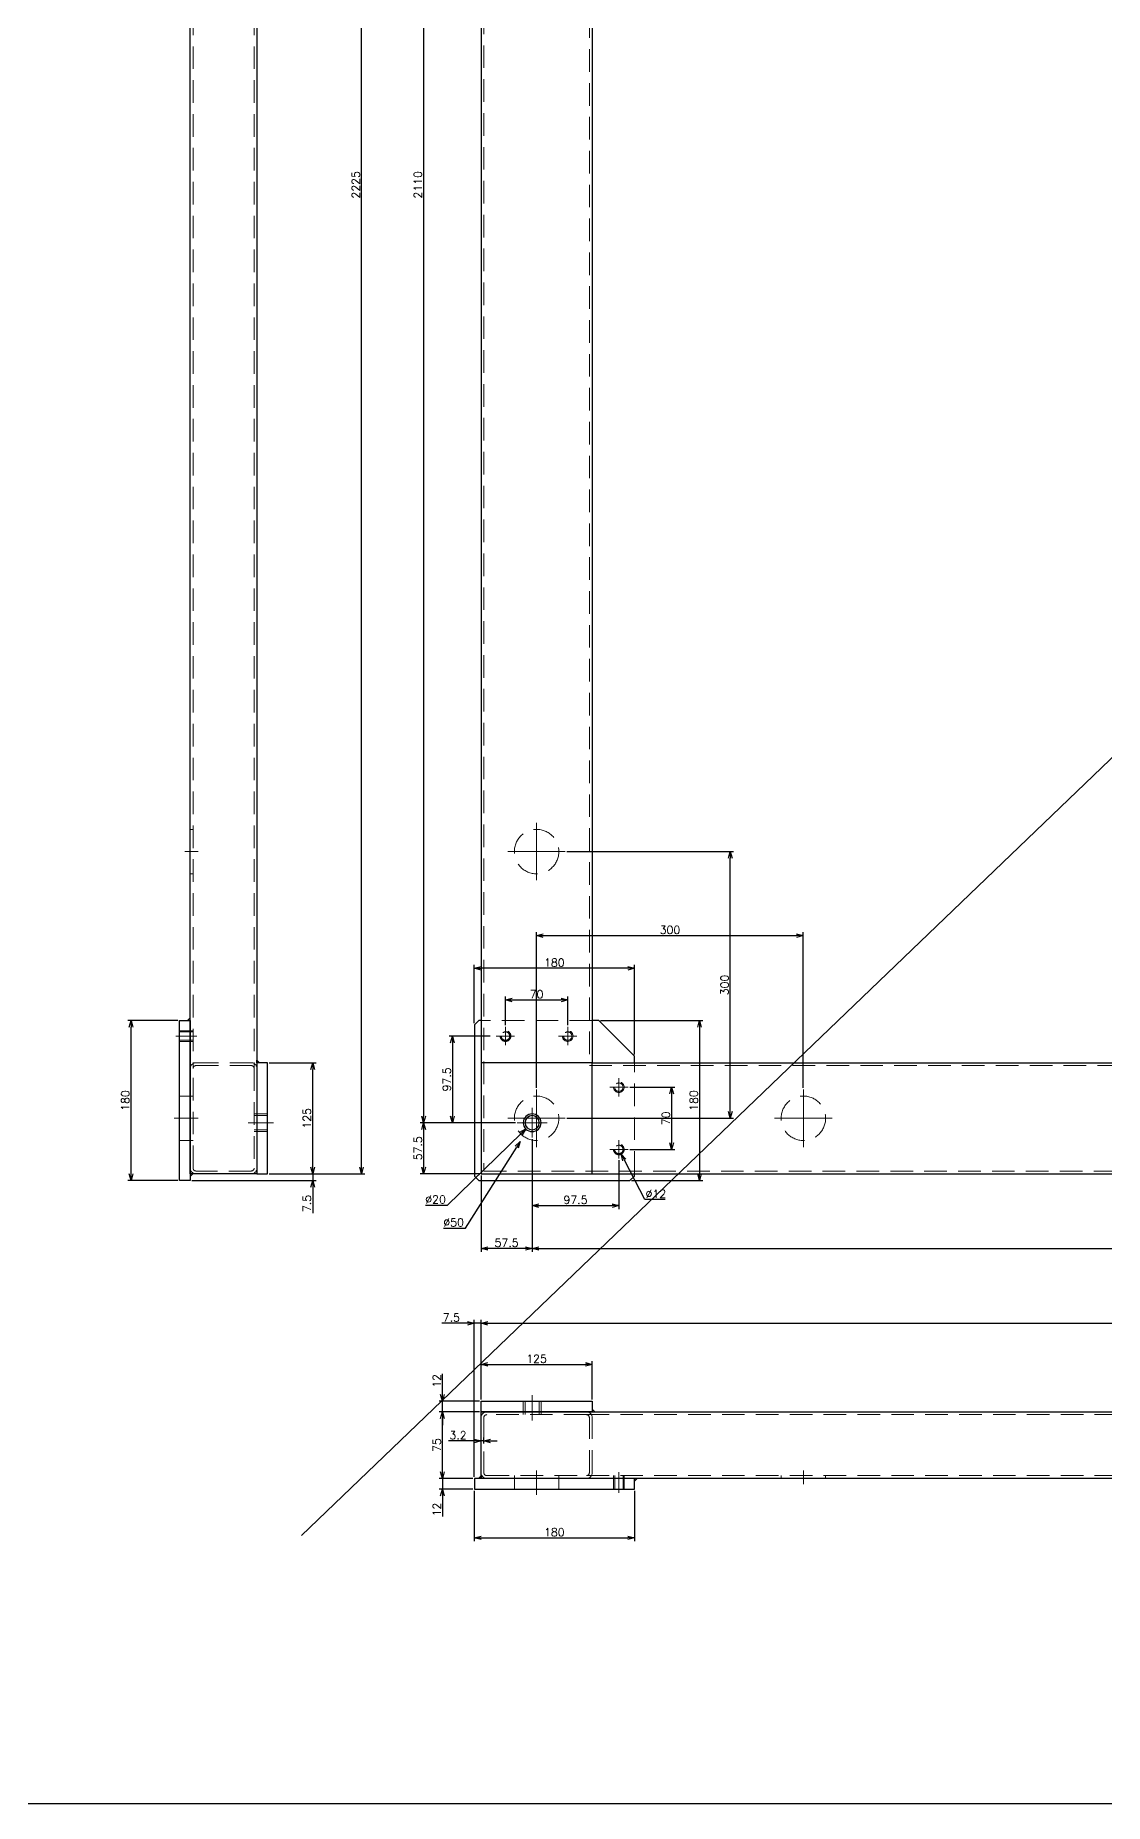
# Model space of a CAD drawing. Header units: millimetres. Extents: x -8731 to 85711, y -14522 to 31379.
# Drawn here: x 54543 to 55746, y -4374 to -2385 of the extents above; entities that cross this region are included whole.
import ezdxf

# ---------------------------------------------------------------- set-up
doc = ezdxf.new("R2010")
doc.units = ezdxf.units.MM
doc.header["$LTSCALE"] = 4
doc.header["$PDMODE"] = 99
doc.header["$PDSIZE"] = 1
doc.linetypes.add('CENTER2', pattern=[28.575, 19.05, -3.175, 3.175, -3.175])
doc.linetypes.add('HIDDEN', pattern=[9.525, 6.35, -3.175])
for name, color, linetype, lineweight in [('04_HIDDEN', 2, 'HIDDEN', 13), ('05_CENTER', 4, 'CENTER2', 13), ('08_DIM', 3, 'Continuous', 13)]:
    doc.layers.add(name, color=color, linetype=linetype, lineweight=lineweight)
doc.styles.add('KSS_TXT', font='txt.shx', dxfattribs={"bigfont": 'extfont2.shx'})
doc.dimstyles.new('KSS_DIM', dxfattribs={"dimscale": 3, "dimtxt": 3, "dimasz": 2.5, "dimexe": 1.25, "dimexo": 0.625, "dimtad": 1, "dimdsep": 46, "dimtxsty": 'KSS_TXT', "dimblk": 'OPEN30', "dimcen": 0, "dimazin": 2, "dimtfac": 0.75, "dimtmove": 0, "dimatfit": 3, "dimldrblk": 'OPEN30', "dimfxl": 1, "dimtolj": 1, "dimarcsym": 0})
doc.dimstyles.new('KSS_DIM$3', dxfattribs={"dimscale": 3, "dimtxt": 3, "dimasz": 2.5, "dimexe": 1.25, "dimexo": 0.625, "dimtad": 1, "dimtih": 1, "dimtoh": 1, "dimdsep": 46, "dimtxsty": 'KSS_TXT', "dimblk": 'OPEN30', "dimcen": 0, "dimazin": 2, "dimtfac": 0.75, "dimtofl": 0, "dimtmove": 0, "dimatfit": 3, "dimldrblk": 'OPEN30', "dimfxl": 1, "dimtolj": 1, "dimarcsym": 0})

# ---------------------------------------------------------------- blocks, each defined once
blk = doc.blocks.new('_Open30')
at = {"color": 0, "linetype": 'ByBlock', "lineweight": -2}
for p, q in [((-1, 0.27), (0, 0)), ((0, 0), (-1, -0.27)), ((0, 0), (-1, 0))]:
    blk.add_line(p, q, dxfattribs=at)
blk = doc.blocks.new('*D1121')
at = {"layer": '08_DIM', "color": 0, "lineweight": -2, "transparency": 16777216}
for p, q in [((55026.9, -3726.2), (55084.5, -3635.1)), ((55002.1, -3726.2), (55026.9, -3726.2))]:
    blk.add_line(p, q, dxfattribs=at)
at = {"layer": 'Defpoints', "color": 0, "transparency": 16777216}
for p in [(55115.2, -3586.5), (55088.5, -3628.8)]:
    blk.add_point(p, dxfattribs=at)
at = {"layer": '08_DIM', "color": 0, "lineweight": -2, "transparency": 16777216, "xscale": 7.5, "yscale": 7.5, "zscale": 7.5, "rotation": 57.69075004060853}
blk.add_blockref('_Open30', (55088.5, -3628.8), dxfattribs=at)
at = {"layer": '08_DIM', "color": 0, "transparency": 16777216, "insert": (55013.5, -3719.8), "char_height": 9, "attachment_point": 5, "style": 'KSS_TXT'}
blk.add_mtext('\\A1;%%C50', dxfattribs=at)
blk = doc.blocks.new('*D1122')
at = {"layer": '08_DIM', "color": 0, "lineweight": -2, "transparency": 16777216}
for p, q in [((55006.5, -3700.4), (55089.3, -3619.9)), ((54981.8, -3700.4), (55006.5, -3700.4))]:
    blk.add_line(p, q, dxfattribs=at)
at = {"layer": 'Defpoints', "color": 0, "transparency": 16777216}
for p in [(55094.7, -3614.6), (55109, -3600.7)]:
    blk.add_point(p, dxfattribs=at)
at = {"layer": '08_DIM', "color": 0, "lineweight": -2, "transparency": 16777216, "xscale": 7.5, "yscale": 7.5, "zscale": 7.5, "rotation": 44.19549860441428}
blk.add_blockref('_Open30', (55094.7, -3614.6), dxfattribs=at)
at = {"layer": '08_DIM', "color": 0, "transparency": 16777216, "insert": (54993.2, -3694), "char_height": 9, "attachment_point": 5, "style": 'KSS_TXT'}
blk.add_mtext('\\A1;%%C20', dxfattribs=at)
blk = doc.blocks.new('*D1124')
at = {"layer": '08_DIM', "color": 0, "lineweight": -2, "transparency": 16777216}
for p, q in [((55083.2, -3607.7), (54976, -3607.7)), ((54979.7, -3615.2), (54979.7, -3657.7)), ((55042.5, -3665.2), (54976, -3665.2))]:
    blk.add_line(p, q, dxfattribs=at)
at = {"layer": 'Defpoints', "color": 0, "transparency": 16777216}
for p in [(55085.1, -3607.7), (54979.7, -3665.2), (55044.3, -3665.2)]:
    blk.add_point(p, dxfattribs=at)
at = {"layer": '08_DIM', "color": 0, "lineweight": -2, "transparency": 16777216, "xscale": 7.5, "yscale": 7.5, "zscale": 7.5}
for p, rotation in [((54979.7, -3607.7), 90), ((54979.7, -3665.2), 270)]:
    blk.add_blockref('_Open30', p, dxfattribs=dict(at, rotation=rotation))
at = {"layer": '08_DIM', "color": 0, "transparency": 16777216, "insert": (54973.3, -3636.4), "char_height": 9, "attachment_point": 5, "rotation": 90, "style": 'KSS_TXT'}
blk.add_mtext('\\A1;57.5', dxfattribs=at)
blk = doc.blocks.new('*D1125')
at = {"layer": '08_DIM', "color": 0, "lineweight": -2, "transparency": 16777216}
for p, q in [((55101.8, -3626.3), (55101.8, -3752.9)), ((55044.3, -3667), (55044.3, -3752.9)), ((55094.3, -3749.1), (55051.8, -3749.1))]:
    blk.add_line(p, q, dxfattribs=at)
at = {"layer": 'Defpoints', "color": 0, "transparency": 16777216}
for p in [(55101.8, -3624.4), (55044.3, -3665.2), (55044.3, -3749.1)]:
    blk.add_point(p, dxfattribs=at)
at = {"layer": '08_DIM', "color": 0, "lineweight": -2, "transparency": 16777216, "xscale": 7.5, "yscale": 7.5, "zscale": 7.5, "rotation": 180}
blk.add_blockref('_Open30', (55044.3, -3749.1), dxfattribs=at)
at = {"layer": '08_DIM', "color": 0, "lineweight": -2, "transparency": 16777216, "xscale": 7.5, "yscale": 7.5, "zscale": 7.5}
blk.add_blockref('_Open30', (55101.8, -3749.1), dxfattribs=at)
at = {"layer": '08_DIM', "color": 0, "transparency": 16777216, "insert": (55073.1, -3742.7), "char_height": 9, "attachment_point": 5, "style": 'KSS_TXT'}
blk.add_mtext('\\A1;57.5', dxfattribs=at)
blk = doc.blocks.new('*D1126')
at = {"layer": '08_DIM', "color": 0, "lineweight": -2, "transparency": 16777216}
for p, q in [((55228.6, -3694.1), (55205.5, -3649.7)), ((55251.4, -3694.1), (55228.6, -3694.1))]:
    blk.add_line(p, q, dxfattribs=at)
at = {"layer": 'Defpoints', "color": 0, "transparency": 16777216}
for p in [(55196.6, -3632.3), (55202.1, -3643)]:
    blk.add_point(p, dxfattribs=at)
at = {"layer": '08_DIM', "color": 0, "lineweight": -2, "transparency": 16777216, "xscale": 7.5, "yscale": 7.5, "zscale": 7.5, "rotation": 117.3715207279723}
blk.add_blockref('_Open30', (55202.1, -3643), dxfattribs=at)
at = {"layer": '08_DIM', "color": 0, "transparency": 16777216, "insert": (55240.9, -3687.7), "char_height": 9, "attachment_point": 5, "style": 'KSS_TXT'}
blk.add_mtext('\\A1;%%C12', dxfattribs=at)
blk = doc.blocks.new('*D1144')
at = {"layer": '08_DIM', "color": 0, "lineweight": -2, "transparency": 16777216}
for p, q in [((55211.5, -3567.7), (55262.3, -3567.7)), ((55258.6, -3575.2), (55258.6, -3630.2)), ((55211.5, -3637.7), (55262.3, -3637.7))]:
    blk.add_line(p, q, dxfattribs=at)
at = {"layer": 'Defpoints', "color": 0, "transparency": 16777216}
for p in [(55209.7, -3567.7), (55209.7, -3637.7), (55258.6, -3637.7)]:
    blk.add_point(p, dxfattribs=at)
at = {"layer": '08_DIM', "color": 0, "lineweight": -2, "transparency": 16777216, "xscale": 7.5, "yscale": 7.5, "zscale": 7.5}
for p, rotation in [((55258.6, -3567.7), 90), ((55258.6, -3637.7), 270)]:
    blk.add_blockref('_Open30', p, dxfattribs=dict(at, rotation=rotation))
at = {"layer": '08_DIM', "color": 0, "transparency": 16777216, "insert": (55252.2, -3602.7), "char_height": 9, "attachment_point": 5, "rotation": 90, "style": 'KSS_TXT'}
blk.add_mtext('\\A1;70', dxfattribs=at)
blk = doc.blocks.new('*D1145')
at = {"layer": '08_DIM', "color": 0, "lineweight": -2, "transparency": 16777216}
for p, q in [((55036.8, -3495.8), (55036.8, -3430.2)), ((55209.3, -3433.9), (55044.3, -3433.9)), ((55216.8, -3530.8), (55216.8, -3430.2))]:
    blk.add_line(p, q, dxfattribs=at)
at = {"layer": 'Defpoints', "color": 0, "transparency": 16777216}
for p in [(55036.8, -3433.9), (55036.8, -3497.7), (55216.8, -3532.7)]:
    blk.add_point(p, dxfattribs=at)
at = {"layer": '08_DIM', "color": 0, "lineweight": -2, "transparency": 16777216, "xscale": 7.5, "yscale": 7.5, "zscale": 7.5, "rotation": 180}
blk.add_blockref('_Open30', (55036.8, -3433.9), dxfattribs=at)
at = {"layer": '08_DIM', "color": 0, "lineweight": -2, "transparency": 16777216, "xscale": 7.5, "yscale": 7.5, "zscale": 7.5}
blk.add_blockref('_Open30', (55216.8, -3433.9), dxfattribs=at)
at = {"layer": '08_DIM', "color": 0, "transparency": 16777216, "insert": (55126.8, -3427.6), "char_height": 9, "attachment_point": 5, "style": 'KSS_TXT'}
blk.add_mtext('\\A1;180', dxfattribs=at)
blk = doc.blocks.new('*D1146')
at = {"layer": '08_DIM', "color": 0, "lineweight": -2, "transparency": 16777216}
for p, q in [((55178.7, -3492.7), (55293.7, -3492.7)), ((55290, -3500.2), (55290, -3665.2)), ((55213.7, -3672.7), (55293.7, -3672.7))]:
    blk.add_line(p, q, dxfattribs=at)
at = {"layer": 'Defpoints', "color": 0, "transparency": 16777216}
for p in [(55176.8, -3492.7), (55211.8, -3672.7), (55290, -3672.7)]:
    blk.add_point(p, dxfattribs=at)
at = {"layer": '08_DIM', "color": 0, "lineweight": -2, "transparency": 16777216, "xscale": 7.5, "yscale": 7.5, "zscale": 7.5}
for p, rotation in [((55290, -3492.7), 90), ((55290, -3672.7), 270)]:
    blk.add_blockref('_Open30', p, dxfattribs=dict(at, rotation=rotation))
at = {"layer": '08_DIM', "color": 0, "transparency": 16777216, "insert": (55283.6, -3582.7), "char_height": 9, "attachment_point": 5, "rotation": 90, "style": 'KSS_TXT'}
blk.add_mtext('\\A1;180', dxfattribs=at)
blk = doc.blocks.new('*D1147')
at = {"layer": '08_DIM', "color": 0, "lineweight": -2, "transparency": 16777216}
for p, q in [((55101.8, -3626.3), (55101.8, -3752.9)), ((57711.8, -3626.3), (57711.8, -3752.9)), ((55109.3, -3749.1), (57704.3, -3749.1))]:
    blk.add_line(p, q, dxfattribs=at)
at = {"layer": 'Defpoints', "color": 0, "transparency": 16777216}
for p in [(55101.8, -3624.4), (57711.8, -3624.4), (57711.8, -3749.1)]:
    blk.add_point(p, dxfattribs=at)
at = {"layer": '08_DIM', "color": 0, "lineweight": -2, "transparency": 16777216, "xscale": 7.5, "yscale": 7.5, "zscale": 7.5, "rotation": 180}
blk.add_blockref('_Open30', (55101.8, -3749.1), dxfattribs=at)
at = {"layer": '08_DIM', "color": 0, "lineweight": -2, "transparency": 16777216, "xscale": 7.5, "yscale": 7.5, "zscale": 7.5}
blk.add_blockref('_Open30', (57711.8, -3749.1), dxfattribs=at)
at = {"layer": '08_DIM', "color": 0, "transparency": 16777216, "insert": (56406.8, -3742.8), "char_height": 9, "attachment_point": 5, "style": 'KSS_TXT'}
blk.add_mtext('\\A1;2610', dxfattribs=at)
blk = doc.blocks.new('*D1148')
at = {"layer": '08_DIM', "color": 0, "lineweight": -2, "transparency": 16777216}
for p, q in [((55101.8, -3626.3), (55101.8, -3704.7)), ((55199.3, -3649.9), (55199.3, -3704.7)), ((55109.3, -3700.9), (55191.8, -3700.9))]:
    blk.add_line(p, q, dxfattribs=at)
at = {"layer": 'Defpoints', "color": 0, "transparency": 16777216}
for p in [(55101.8, -3624.4), (55199.3, -3648), (55199.3, -3700.9)]:
    blk.add_point(p, dxfattribs=at)
at = {"layer": '08_DIM', "color": 0, "lineweight": -2, "transparency": 16777216, "xscale": 7.5, "yscale": 7.5, "zscale": 7.5, "rotation": 180}
blk.add_blockref('_Open30', (55101.8, -3700.9), dxfattribs=at)
at = {"layer": '08_DIM', "color": 0, "lineweight": -2, "transparency": 16777216, "xscale": 7.5, "yscale": 7.5, "zscale": 7.5}
blk.add_blockref('_Open30', (55199.3, -3700.9), dxfattribs=at)
at = {"layer": '08_DIM', "color": 0, "transparency": 16777216, "insert": (55150.6, -3694.5), "char_height": 9, "attachment_point": 5, "style": 'KSS_TXT'}
blk.add_mtext('\\A1;97.5', dxfattribs=at)
blk = doc.blocks.new('*D1149')
at = {"layer": '08_DIM', "color": 0, "lineweight": -2, "transparency": 16777216}
for p, q in [((55071.8, -3498), (55071.8, -3465.8)), ((55079.3, -3469.5), (55134.3, -3469.5)), ((55141.8, -3498), (55141.8, -3465.8))]:
    blk.add_line(p, q, dxfattribs=at)
at = {"layer": 'Defpoints', "color": 0, "transparency": 16777216}
for p in [(55141.8, -3469.5), (55071.8, -3499.8), (55141.8, -3499.8)]:
    blk.add_point(p, dxfattribs=at)
at = {"layer": '08_DIM', "color": 0, "lineweight": -2, "transparency": 16777216, "xscale": 7.5, "yscale": 7.5, "zscale": 7.5, "rotation": 180}
blk.add_blockref('_Open30', (55071.8, -3469.5), dxfattribs=at)
at = {"layer": '08_DIM', "color": 0, "lineweight": -2, "transparency": 16777216, "xscale": 7.5, "yscale": 7.5, "zscale": 7.5}
blk.add_blockref('_Open30', (55141.8, -3469.5), dxfattribs=at)
at = {"layer": '08_DIM', "color": 0, "transparency": 16777216, "insert": (55106.8, -3463.2), "char_height": 9, "attachment_point": 5, "style": 'KSS_TXT'}
blk.add_mtext('\\A1;70', dxfattribs=at)
blk = doc.blocks.new('*D1150')
at = {"layer": '08_DIM', "color": 0, "lineweight": -2, "transparency": 16777216}
for p, q in [((55054.6, -3510.2), (55008.4, -3510.2)), ((55012.2, -3517.7), (55012.2, -3600.2)), ((55083.2, -3607.7), (55008.4, -3607.7))]:
    blk.add_line(p, q, dxfattribs=at)
at = {"layer": 'Defpoints', "color": 0, "transparency": 16777216}
for p in [(55056.5, -3510.2), (55012.2, -3607.7), (55085.1, -3607.7)]:
    blk.add_point(p, dxfattribs=at)
at = {"layer": '08_DIM', "color": 0, "lineweight": -2, "transparency": 16777216, "xscale": 7.5, "yscale": 7.5, "zscale": 7.5}
for p, rotation in [((55012.2, -3510.2), 90), ((55012.2, -3607.7), 270)]:
    blk.add_blockref('_Open30', p, dxfattribs=dict(at, rotation=rotation))
at = {"layer": '08_DIM', "color": 0, "transparency": 16777216, "insert": (55005.8, -3558.9), "char_height": 9, "attachment_point": 5, "rotation": 90, "style": 'KSS_TXT'}
blk.add_mtext('\\A1;97.5', dxfattribs=at)
blk = doc.blocks.new('*D1151')
at = {"layer": '08_DIM', "color": 0, "lineweight": -2, "transparency": 16777216}
for p, q in [((55083.2, -1497.7), (54976, -1497.7)), ((54979.7, -1505.2), (54979.7, -3600.2)), ((55083.2, -3607.7), (54976, -3607.7))]:
    blk.add_line(p, q, dxfattribs=at)
at = {"layer": 'Defpoints', "color": 0, "transparency": 16777216}
for p in [(55085.1, -1497.7), (54979.7, -3607.7), (55085.1, -3607.7)]:
    blk.add_point(p, dxfattribs=at)
at = {"layer": '08_DIM', "color": 0, "lineweight": -2, "transparency": 16777216, "xscale": 7.5, "yscale": 7.5, "zscale": 7.5}
for p, rotation in [((54979.7, -1497.7), 90), ((54979.7, -3607.7), 270)]:
    blk.add_blockref('_Open30', p, dxfattribs=dict(at, rotation=rotation))
at = {"layer": '08_DIM', "color": 0, "transparency": 16777216, "insert": (54973.3, -2552.7), "char_height": 9, "attachment_point": 5, "rotation": 90, "style": 'KSS_TXT'}
blk.add_mtext('\\A1;2110', dxfattribs=at)
blk = doc.blocks.new('M12Tz_1_1_1')
at = {"color": 0}
for radius in [6, 4.75]:
    blk.add_circle((0, 0), radius, dxfattribs=at)
at = {"layer": '05_CENTER'}
for p, q in [((10.3, 0), (-10.3, 0)), ((0, -10.3), (0, 10.3))]:
    blk.add_line(p, q, dxfattribs=at)
blk = doc.blocks.new('M20Tz_1_1_1')
at = {"color": 0}
for radius in [10, 8]:
    blk.add_circle((0, 0), radius, dxfattribs=at)
at = {"layer": '05_CENTER'}
for p, q in [((16.7, 0), (-16.7, 0)), ((0, -16.7), (0, 16.7))]:
    blk.add_line(p, q, dxfattribs=at)
blk = doc.blocks.new('A$C5A047AA4_1')
at = {"color": 0}
for p, q in [((-60, 115), (-65, 110)), ((-65, 110), (-65, -60)), ((-57.5, 115), (-60, 115)), ((75, 115), (67.5, 115)), ((115, 75), (75, 115)), ((115, 67.5), (115, 75)), ((115, -60), (115, -57.5)), ((-65, -60), (-60, -65)), ((-60, -65), (110, -65)), ((110, -65), (115, -60))]:
    blk.add_line(p, q, dxfattribs=at)
for points in [[(-57.5, -57.5), (2667.5, -57.5), (2667.5, 2167.5), (-57.5, 2167.5)], [(-57.5, -57.5), (67.5, -57.5), (67.5, 67.5), (-57.5, 67.5)]]:
    blk.add_lwpolyline(points, close=True, dxfattribs=at)
blk.add_lwpolyline([(808.2, 2042.5), (67.5, 2042.5), (67.5, 67.5), (808.2, 67.5)], dxfattribs=at)
at = {"layer": '04_HIDDEN'}
for p, q in [((67.5, 115), (-57.5, 115)), ((115, -57.5), (115, 67.5))]:
    blk.add_line(p, q, dxfattribs=at)
blk.add_lwpolyline([(-54.3, -54.3), (2664.3, -54.3), (2664.3, 2164.3), (-54.3, 2164.3)], close=True, dxfattribs=at)
blk.add_lwpolyline([(805, 2045.7), (64.3, 2045.7), (64.3, 64.3), (805, 64.3)], dxfattribs=at)
for centre in [(5, 305), (5, 5), (305, 5)]:
    blk.add_circle(centre, 25, dxfattribs=at)
at = {"layer": '05_CENTER'}
for p, q in [((5, 337.3), (5, 272.7)), ((37.3, 305), (-27.3, 305)), ((5, -27.3), (5, 37.3)), ((305, 37.3), (305, -27.3)), ((37.3, 5), (-27.3, 5)), ((337.3, 5), (272.7, 5))]:
    blk.add_line(p, q, dxfattribs=at)
at = {"xscale": -1, "rotation": 180}
blk.add_blockref('M20Tz_1_1_1', (0, 0), dxfattribs=at)
at = {"layer": '04_HIDDEN', "xscale": -1, "rotation": 180}
for p in [(-30, 97.5), (40, 97.5), (97.5, 40), (97.5, -30)]:
    blk.add_blockref('M12Tz_1_1_1', p, dxfattribs=at)
blk = doc.blocks.new('*D1155')
at = {"layer": '08_DIM', "color": 0, "lineweight": -2, "transparency": 16777216}
for p, q in [((55036.8, -3965.6), (55007.6, -3965.6)), ((55044.3, -3968.5), (55044.3, -3961.8)), ((55047.5, -3965.6), (55044.3, -3965.6)), ((55047.5, -3968.5), (55047.5, -3961.8)), ((55055, -3965.6), (55062.5, -3965.6))]:
    blk.add_line(p, q, dxfattribs=at)
at = {"layer": 'Defpoints', "color": 0, "transparency": 16777216}
for p in [(55044.3, -3965.6), (55044.3, -3970.3), (55047.5, -3970.3)]:
    blk.add_point(p, dxfattribs=at)
at = {"layer": '08_DIM', "color": 0, "lineweight": -2, "transparency": 16777216, "xscale": 7.5, "yscale": 7.5, "zscale": 7.5}
blk.add_blockref('_Open30', (55044.3, -3965.6), dxfattribs=at)
at = {"layer": '08_DIM', "color": 0, "lineweight": -2, "transparency": 16777216, "xscale": 7.5, "yscale": 7.5, "zscale": 7.5, "rotation": 180}
blk.add_blockref('_Open30', (55047.5, -3965.6), dxfattribs=at)
at = {"layer": '08_DIM', "color": 0, "transparency": 16777216, "insert": (55018.5, -3959.2), "char_height": 9, "attachment_point": 5, "style": 'KSS_TXT'}
blk.add_mtext('\\A1;3.2', dxfattribs=at)
blk = doc.blocks.new('*D1156')
at = {"layer": '08_DIM', "color": 0, "lineweight": -2, "transparency": 16777216}
for p, q in [((54806.2, -1440.2), (54913.7, -1440.2)), ((54909.9, -3657.7), (54909.9, -1447.7)), ((54806.2, -3665.2), (54913.7, -3665.2))]:
    blk.add_line(p, q, dxfattribs=at)
at = {"layer": 'Defpoints', "color": 0, "transparency": 16777216}
for p in [(54804.4, -1440.2), (54909.9, -1440.2), (54804.4, -3665.2)]:
    blk.add_point(p, dxfattribs=at)
at = {"layer": '08_DIM', "color": 0, "lineweight": -2, "transparency": 16777216, "xscale": 7.5, "yscale": 7.5, "zscale": 7.5}
for p, rotation in [((54909.9, -1440.2), 90), ((54909.9, -3665.2), 270)]:
    blk.add_blockref('_Open30', p, dxfattribs=dict(at, rotation=rotation))
at = {"layer": '08_DIM', "color": 0, "transparency": 16777216, "insert": (54903.5, -2552.7), "char_height": 9, "attachment_point": 5, "rotation": 90, "style": 'KSS_TXT'}
blk.add_mtext('\\A1;2225', dxfattribs=at)
blk = doc.blocks.new('*D1157')
at = {"layer": '08_DIM', "color": 0, "lineweight": -2, "transparency": 16777216}
for p, q in [((54703.5, -3492.7), (54647, -3492.7)), ((54650.7, -3665.2), (54650.7, -3500.2)), ((54703.5, -3672.7), (54647, -3672.7))]:
    blk.add_line(p, q, dxfattribs=at)
at = {"layer": 'Defpoints', "color": 0, "transparency": 16777216}
for p in [(54650.7, -3492.7), (54705.4, -3492.7), (54705.4, -3672.7)]:
    blk.add_point(p, dxfattribs=at)
at = {"layer": '08_DIM', "color": 0, "lineweight": -2, "transparency": 16777216, "xscale": 7.5, "yscale": 7.5, "zscale": 7.5}
for p, rotation in [((54650.7, -3492.7), 90), ((54650.7, -3672.7), 270)]:
    blk.add_blockref('_Open30', p, dxfattribs=dict(at, rotation=rotation))
at = {"layer": '08_DIM', "color": 0, "transparency": 16777216, "insert": (54644.3, -3582.7), "char_height": 9, "attachment_point": 5, "rotation": 90, "style": 'KSS_TXT'}
blk.add_mtext('\\A1;180', dxfattribs=at)
blk = doc.blocks.new('*D1158')
at = {"layer": '08_DIM', "color": 0, "lineweight": -2, "transparency": 16777216}
for p, q in [((54855, -3657.7), (54855, -3650.2)), ((54719.2, -3672.7), (54858.8, -3672.7)), ((54806.2, -3665.2), (54858.8, -3665.2)), ((54855, -3665.2), (54855, -3672.7)), ((54855, -3680.2), (54855, -3709.4))]:
    blk.add_line(p, q, dxfattribs=at)
at = {"layer": 'Defpoints', "color": 0, "transparency": 16777216}
for p in [(54717.4, -3672.7), (54804.4, -3665.2), (54855, -3672.7)]:
    blk.add_point(p, dxfattribs=at)
at = {"layer": '08_DIM', "color": 0, "lineweight": -2, "transparency": 16777216, "xscale": 7.5, "yscale": 7.5, "zscale": 7.5}
for p, rotation in [((54855, -3665.2), 270), ((54855, -3672.7), 90)]:
    blk.add_blockref('_Open30', p, dxfattribs=dict(at, rotation=rotation))
at = {"layer": '08_DIM', "color": 0, "transparency": 16777216, "insert": (54848.6, -3698.5), "char_height": 9, "attachment_point": 5, "rotation": 90, "style": 'KSS_TXT'}
blk.add_mtext('\\A1;7.5', dxfattribs=at)
blk = doc.blocks.new('*D1159')
at = {"layer": '08_DIM', "color": 0, "lineweight": -2, "transparency": 16777216}
for p, q in [((54806.2, -3540.2), (54858.8, -3540.2)), ((54855, -3657.7), (54855, -3547.7)), ((54806.2, -3665.2), (54858.8, -3665.2))]:
    blk.add_line(p, q, dxfattribs=at)
at = {"layer": 'Defpoints', "color": 0, "transparency": 16777216}
for p in [(54804.4, -3540.2), (54855, -3540.2), (54804.4, -3665.2)]:
    blk.add_point(p, dxfattribs=at)
at = {"layer": '08_DIM', "color": 0, "lineweight": -2, "transparency": 16777216, "xscale": 7.5, "yscale": 7.5, "zscale": 7.5}
for p, rotation in [((54855, -3540.2), 90), ((54855, -3665.2), 270)]:
    blk.add_blockref('_Open30', p, dxfattribs=dict(at, rotation=rotation))
at = {"layer": '08_DIM', "color": 0, "transparency": 16777216, "insert": (54848.6, -3602.7), "char_height": 9, "attachment_point": 5, "rotation": 90, "style": 'KSS_TXT'}
blk.add_mtext('\\A1;125', dxfattribs=at)
blk = doc.blocks.new('*D1160')
at = {"layer": '08_DIM', "color": 0, "lineweight": -2, "transparency": 16777216}
for p, q in [((55036.8, -4021.7), (55036.8, -4078.4)), ((55216.8, -4021.7), (55216.8, -4078.4)), ((55044.3, -4074.6), (55209.3, -4074.6))]:
    blk.add_line(p, q, dxfattribs=at)
at = {"layer": 'Defpoints', "color": 0, "transparency": 16777216}
for p in [(55036.8, -4019.8), (55216.8, -4019.8), (55216.8, -4074.6)]:
    blk.add_point(p, dxfattribs=at)
at = {"layer": '08_DIM', "color": 0, "lineweight": -2, "transparency": 16777216, "xscale": 7.5, "yscale": 7.5, "zscale": 7.5, "rotation": 180}
blk.add_blockref('_Open30', (55036.8, -4074.6), dxfattribs=at)
at = {"layer": '08_DIM', "color": 0, "lineweight": -2, "transparency": 16777216, "xscale": 7.5, "yscale": 7.5, "zscale": 7.5}
blk.add_blockref('_Open30', (55216.8, -4074.6), dxfattribs=at)
at = {"layer": '08_DIM', "color": 0, "transparency": 16777216, "insert": (55126.8, -4068.3), "char_height": 9, "attachment_point": 5, "style": 'KSS_TXT'}
blk.add_mtext('\\A1;180', dxfattribs=at)
blk = doc.blocks.new('*D1161')
at = {"layer": '08_DIM', "color": 0, "lineweight": -2, "transparency": 16777216}
for p, q in [((55029.3, -3833.2), (55000.1, -3833.2)), ((55036.8, -4006), (55036.8, -3829.4)), ((55044.3, -3833.2), (55036.8, -3833.2)), ((55044.3, -3919), (55044.3, -3829.4)), ((55051.8, -3833.2), (55059.3, -3833.2))]:
    blk.add_line(p, q, dxfattribs=at)
at = {"layer": 'Defpoints', "color": 0, "transparency": 16777216}
for p in [(55036.8, -3833.2), (55044.3, -3920.8), (55036.8, -4007.8)]:
    blk.add_point(p, dxfattribs=at)
at = {"layer": '08_DIM', "color": 0, "lineweight": -2, "transparency": 16777216, "xscale": 7.5, "yscale": 7.5, "zscale": 7.5}
blk.add_blockref('_Open30', (55036.8, -3833.2), dxfattribs=at)
at = {"layer": '08_DIM', "color": 0, "lineweight": -2, "transparency": 16777216, "xscale": 7.5, "yscale": 7.5, "zscale": 7.5, "rotation": 180}
blk.add_blockref('_Open30', (55044.3, -3833.2), dxfattribs=at)
at = {"layer": '08_DIM', "color": 0, "transparency": 16777216, "insert": (55011, -3826.8), "char_height": 9, "attachment_point": 5, "style": 'KSS_TXT'}
blk.add_mtext('\\A1;7.5', dxfattribs=at)
blk = doc.blocks.new('*D1162')
at = {"layer": '08_DIM', "color": 0, "lineweight": -2, "transparency": 16777216}
for p, q in [((55044.3, -3919), (55044.3, -3829.4)), ((55051.8, -3833.2), (57761.8, -3833.2)), ((57769.3, -3919), (57769.3, -3829.4))]:
    blk.add_line(p, q, dxfattribs=at)
at = {"layer": 'Defpoints', "color": 0, "transparency": 16777216}
for p in [(57769.3, -3833.2), (55044.3, -3920.8), (57769.3, -3920.8)]:
    blk.add_point(p, dxfattribs=at)
at = {"layer": '08_DIM', "color": 0, "lineweight": -2, "transparency": 16777216, "xscale": 7.5, "yscale": 7.5, "zscale": 7.5, "rotation": 180}
blk.add_blockref('_Open30', (55044.3, -3833.2), dxfattribs=at)
at = {"layer": '08_DIM', "color": 0, "lineweight": -2, "transparency": 16777216, "xscale": 7.5, "yscale": 7.5, "zscale": 7.5}
blk.add_blockref('_Open30', (57769.3, -3833.2), dxfattribs=at)
at = {"layer": '08_DIM', "color": 0, "transparency": 16777216, "insert": (56406.8, -3826.8), "char_height": 9, "attachment_point": 5, "style": 'KSS_TXT'}
blk.add_mtext('\\A1;2725', dxfattribs=at)
blk = doc.blocks.new('*D1163')
at = {"layer": '08_DIM', "color": 0, "lineweight": -2, "transparency": 16777216}
for p, q in [((55000.9, -3913.3), (55000.9, -3890.1)), ((55042.5, -3920.8), (54997.2, -3920.8)), ((55042.5, -3932.8), (54997.2, -3932.8)), ((55000.9, -3932.8), (55000.9, -3920.8)), ((55000.9, -3940.3), (55000.9, -3947.8))]:
    blk.add_line(p, q, dxfattribs=at)
at = {"layer": 'Defpoints', "color": 0, "transparency": 16777216}
for p in [(55000.9, -3920.8), (55044.3, -3920.8), (55044.3, -3932.8)]:
    blk.add_point(p, dxfattribs=at)
at = {"layer": '08_DIM', "color": 0, "lineweight": -2, "transparency": 16777216, "xscale": 7.5, "yscale": 7.5, "zscale": 7.5}
for p, rotation in [((55000.9, -3920.8), 270), ((55000.9, -3932.8), 90)]:
    blk.add_blockref('_Open30', p, dxfattribs=dict(at, rotation=rotation))
at = {"layer": '08_DIM', "color": 0, "transparency": 16777216, "insert": (54994.5, -3898), "char_height": 9, "attachment_point": 5, "rotation": 90, "style": 'KSS_TXT'}
blk.add_mtext('\\A1;12', dxfattribs=at)
blk = doc.blocks.new('*D1164')
at = {"layer": '08_DIM', "color": 0, "lineweight": -2, "transparency": 16777216}
for p, q in [((55042.5, -3932.8), (54997.2, -3932.8)), ((55000.9, -4000.3), (55000.9, -3940.3)), ((55035, -4007.8), (54997.2, -4007.8))]:
    blk.add_line(p, q, dxfattribs=at)
at = {"layer": 'Defpoints', "color": 0, "transparency": 16777216}
for p in [(55000.9, -3932.8), (55044.3, -3932.8), (55036.8, -4007.8)]:
    blk.add_point(p, dxfattribs=at)
at = {"layer": '08_DIM', "color": 0, "lineweight": -2, "transparency": 16777216, "xscale": 7.5, "yscale": 7.5, "zscale": 7.5}
for p, rotation in [((55000.9, -3932.8), 90), ((55000.9, -4007.8), 270)]:
    blk.add_blockref('_Open30', p, dxfattribs=dict(at, rotation=rotation))
at = {"layer": '08_DIM', "color": 0, "transparency": 16777216, "insert": (54994.5, -3970.3), "char_height": 9, "attachment_point": 5, "rotation": 90, "style": 'KSS_TXT'}
blk.add_mtext('\\A1;75', dxfattribs=at)
blk = doc.blocks.new('*D1165')
at = {"layer": '08_DIM', "color": 0, "lineweight": -2, "transparency": 16777216}
for p, q in [((55000.9, -4000.3), (55000.9, -3992.8)), ((55035, -4007.8), (54997.2, -4007.8)), ((55000.9, -4007.8), (55000.9, -4019.8)), ((55035, -4019.8), (54997.2, -4019.8)), ((55000.9, -4027.3), (55000.9, -4050.6))]:
    blk.add_line(p, q, dxfattribs=at)
at = {"layer": 'Defpoints', "color": 0, "transparency": 16777216}
for p in [(55036.8, -4007.8), (55000.9, -4019.8), (55036.8, -4019.8)]:
    blk.add_point(p, dxfattribs=at)
at = {"layer": '08_DIM', "color": 0, "lineweight": -2, "transparency": 16777216, "xscale": 7.5, "yscale": 7.5, "zscale": 7.5}
for p, rotation in [((55000.9, -4007.8), 270), ((55000.9, -4019.8), 90)]:
    blk.add_blockref('_Open30', p, dxfattribs=dict(at, rotation=rotation))
at = {"layer": '08_DIM', "color": 0, "transparency": 16777216, "insert": (54994.5, -4042.7), "char_height": 9, "attachment_point": 5, "rotation": 90, "style": 'KSS_TXT'}
blk.add_mtext('\\A1;12', dxfattribs=at)
blk = doc.blocks.new('*D1166')
at = {"layer": '08_DIM', "color": 0, "lineweight": -2, "transparency": 16777216}
for p, q in [((55044.3, -3919), (55044.3, -3875.8)), ((55169.3, -3919), (55169.3, -3875.8)), ((55051.8, -3879.5), (55161.8, -3879.5))]:
    blk.add_line(p, q, dxfattribs=at)
at = {"layer": 'Defpoints', "color": 0, "transparency": 16777216}
for p in [(55169.3, -3879.5), (55044.3, -3920.8), (55169.3, -3920.8)]:
    blk.add_point(p, dxfattribs=at)
at = {"layer": '08_DIM', "color": 0, "lineweight": -2, "transparency": 16777216, "xscale": 7.5, "yscale": 7.5, "zscale": 7.5, "rotation": 180}
blk.add_blockref('_Open30', (55044.3, -3879.5), dxfattribs=at)
at = {"layer": '08_DIM', "color": 0, "lineweight": -2, "transparency": 16777216, "xscale": 7.5, "yscale": 7.5, "zscale": 7.5}
blk.add_blockref('_Open30', (55169.3, -3879.5), dxfattribs=at)
at = {"layer": '08_DIM', "color": 0, "transparency": 16777216, "insert": (55106.8, -3873.2), "char_height": 9, "attachment_point": 5, "style": 'KSS_TXT'}
blk.add_mtext('\\A1;125', dxfattribs=at)
blk = doc.blocks.new('A$C5A9219BC_1')
at = {"color": 0}
for p, q in [((56.1, 0), (-56.1, 0)), ((-62.5, -6.4), (-62.5, -68.6)), ((-59.3, -6.4), (-59.3, -68.6)), ((56.1, -3.2), (-56.1, -3.2)), ((59.3, -68.6), (59.3, -6.4)), ((62.5, -68.6), (62.5, -6.4)), ((-56.1, -71.8), (56.1, -71.8)), ((-56.1, -75), (56.1, -75))]:
    blk.add_line(p, q, dxfattribs=at)
for centre, radius, start, end in [((-56.1, -6.4), 6.4, 90, 180), ((-56.1, -6.4), 3.2, 90, 180), ((56.1, -6.4), 6.4, 0, 90), ((56.1, -6.4), 3.2, 0, 90), ((-56.1, -68.6), 6.4, 180, 270), ((-56.1, -68.6), 3.2, 180, 270), ((56.1, -68.6), 6.4, 270, 0), ((56.1, -68.6), 3.2, 270, 0)]:
    blk.add_arc(centre, radius, start, end, dxfattribs=at)
blk = doc.blocks.new('A$C671724CB_1')
at = {"color": 0}
for points in [[(57.5, 0), (-67.5, 0), (-67.5, -12), (57.5, -12)], [(-2167.5, -12), (57.5, -12), (57.5, -87), (-2167.5, -87)]]:
    blk.add_lwpolyline(points, close=True, dxfattribs=at)
at = {"color": 3}
for points in [[(-67.5, -12), (-70.5, -12), (-67.5, -9), (-67.5, -9)], [(-115, -87), (-118, -87), (-115, -90), (-115, -90)], [(57.5, -87), (60.5, -87), (57.5, -84), (57.5, -84)]]:
    blk.add_lwpolyline(points, close=True, dxfattribs=at)
blk.add_lwpolyline([(65, -99), (-115, -99), (-115, -87), (65, -87)], close=True)
at = {"layer": '04_HIDDEN'}
for p, q in [((-10, -15.2), (-10, 0)), ((-8, -15.2), (-8, 0)), ((8, 0), (8, -15.2)), ((10, 0), (10, -15.2)), ((-2048.9, -15.2), (-61.1, -15.2)), ((-2048.9, -83.8), (-61.1, -83.8)), ((-103.5, -99), (-103.5, -83.8)), ((-102.3, -99), (-102.3, -83.8)), ((-92.8, -99), (-92.8, -83.8)), ((-91.5, -99), (-91.5, -83.8))]:
    blk.add_line(p, q, dxfattribs=at)
at = {"layer": '04_HIDDEN', "color": 9}
for p, q in [((-330, -83.8), (-330, -87)), ((-280, -83.8), (-280, -87)), ((-30, -83.8), (-30, -99)), ((20, -83.8), (20, -99))]:
    blk.add_line(p, q, dxfattribs=at)
at = {"layer": '05_CENTER'}
for p, q in [((0, 6.7), (0, -21.9)), ((-97.5, -103.1), (-97.5, -79.7))]:
    blk.add_line(p, q, dxfattribs=at)
at = {"layer": '05_CENTER', "color": 9}
for p, q in [((-305, -93.3), (-305, -78)), ((-5, -105.3), (-5, -78))]:
    blk.add_line(p, q, dxfattribs=at)
at = {"layer": '04_HIDDEN', "xscale": -1}
blk.add_blockref('A$C5A9219BC_1', (-5, -12), dxfattribs=at)
blk = doc.blocks.new('A$C676B6D3B_1')
at = {"color": 0}
for points in [[(-57.5, 0), (67.5, 0), (67.5, -12), (-57.5, -12)], [(-57.5, -12), (2667.5, -12), (2667.5, -87), (-57.5, -87)]]:
    blk.add_lwpolyline(points, close=True, dxfattribs=at)
at = {"color": 3}
for points in [[(67.5, -12), (70.5, -12), (67.5, -9), (67.5, -9)], [(-57.5, -87), (-60.5, -87), (-57.5, -84), (-57.5, -84)], [(115, -87), (118, -87), (115, -90), (115, -90)]]:
    blk.add_lwpolyline(points, close=True, dxfattribs=at)
blk.add_lwpolyline([(-65, -99), (115, -99), (115, -87), (-65, -87)], close=True)
at = {"layer": '04_HIDDEN'}
for p, q in [((-10, 0), (-10, -15.2)), ((-8, 0), (-8, -15.2)), ((8, -15.2), (8, 0)), ((10, -15.2), (10, 0)), ((61.1, -15.2), (2548.9, -15.2)), ((61.1, -83.8), (2548.9, -83.8)), ((91.5, -99), (91.5, -83.8)), ((92.8, -99), (92.8, -83.8)), ((102.3, -99), (102.3, -83.8)), ((103.5, -99), (103.5, -83.8))]:
    blk.add_line(p, q, dxfattribs=at)
at = {"layer": '04_HIDDEN', "color": 9}
for p, q in [((-20, -83.8), (-20, -99)), ((30, -83.8), (30, -99)), ((280, -83.8), (280, -87)), ((330, -83.8), (330, -87))]:
    blk.add_line(p, q, dxfattribs=at)
at = {"layer": '05_CENTER'}
for p, q in [((0, 6.7), (0, -21.9)), ((97.5, -103.1), (97.5, -79.7))]:
    blk.add_line(p, q, dxfattribs=at)
at = {"layer": '05_CENTER', "color": 9}
for p, q in [((5, -105.3), (5, -78)), ((305, -93.3), (305, -78))]:
    blk.add_line(p, q, dxfattribs=at)
at = {"layer": '04_HIDDEN'}
blk.add_blockref('A$C5A9219BC_1', (5, -12), dxfattribs=at)
blk = doc.blocks.new('*D4218')
at = {"layer": '08_DIM', "color": 0, "lineweight": -2, "transparency": 16777216}
for p, q in [((55141, -3302.7), (55328.4, -3302.7)), ((55324.7, -3595.2), (55324.7, -3310.2)), ((55141, -3602.7), (55328.4, -3602.7))]:
    blk.add_line(p, q, dxfattribs=at)
at = {"layer": 'Defpoints', "color": 0, "transparency": 16777216}
for p in [(55139.1, -3302.7), (55324.7, -3302.7), (55139.1, -3602.7)]:
    blk.add_point(p, dxfattribs=at)
at = {"layer": '08_DIM', "color": 0, "lineweight": -2, "transparency": 16777216, "xscale": 7.5, "yscale": 7.5, "zscale": 7.5}
for p, rotation in [((55324.7, -3302.7), 90), ((55324.7, -3602.7), 270)]:
    blk.add_blockref('_Open30', p, dxfattribs=dict(at, rotation=rotation))
at = {"layer": '08_DIM', "color": 0, "transparency": 16777216, "insert": (55318.3, -3452.7), "char_height": 9, "attachment_point": 5, "rotation": 90, "style": 'KSS_TXT'}
blk.add_mtext('\\A1;300', dxfattribs=at)
blk = doc.blocks.new('*D4219')
at = {"layer": '08_DIM', "color": 0, "lineweight": -2, "transparency": 16777216}
for p, q in [((55106.8, -3568.5), (55106.8, -3393.4)), ((55114.3, -3397.1), (55399.3, -3397.1)), ((55406.8, -3568.5), (55406.8, -3393.4))]:
    blk.add_line(p, q, dxfattribs=at)
at = {"layer": 'Defpoints', "color": 0, "transparency": 16777216}
for p in [(55406.8, -3397.1), (55106.8, -3570.4), (55406.8, -3570.4)]:
    blk.add_point(p, dxfattribs=at)
at = {"layer": '08_DIM', "color": 0, "lineweight": -2, "transparency": 16777216, "xscale": 7.5, "yscale": 7.5, "zscale": 7.5, "rotation": 180}
blk.add_blockref('_Open30', (55106.8, -3397.1), dxfattribs=at)
at = {"layer": '08_DIM', "color": 0, "lineweight": -2, "transparency": 16777216, "xscale": 7.5, "yscale": 7.5, "zscale": 7.5}
blk.add_blockref('_Open30', (55406.8, -3397.1), dxfattribs=at)
at = {"layer": '08_DIM', "color": 0, "transparency": 16777216, "insert": (55256.8, -3390.8), "char_height": 9, "attachment_point": 5, "style": 'KSS_TXT'}
blk.add_mtext('\\A1;300', dxfattribs=at)

msp = doc.modelspace()

# ---------------------------------------------------------------- linework, layer by layer
at = {"color": 2}
msp.add_line((57816.50214, -1216.8362), (54842.56888, -4071.82038), dxfattribs=at)
msp.add_lwpolyline([(50504.22859, -4373.54475), (58674.46042, -4373.54475), (58674.46042, -395.62193), (50504.22859, -395.62193)], close=True, dxfattribs=at)

# ---------------------------------------------------------------- block references
at = {"rotation": 270}
msp.add_blockref('A$C671724CB_1', (54804.37115, -3607.66828), dxfattribs=at)
for name, p in [('A$C5A047AA4_1', (55101.83713, -3607.66828)), ('A$C676B6D3B_1', (55101.83713, -3920.82682))]:
    msp.add_blockref(name, p)

# ---------------------------------------------------------------- dimensions: what is measured, and where the dimension line sits
at = {"layer": '08_DIM'}
for base, p1, p2, picture, middle in [((54909.92217, -1440.16828), (54804.37115, -3665.16828), (54804.37115, -1440.16828), '*D1156', (54903.54092, -2552.66828)), ((54979.71821, -3607.66828), (55085.0954, -1497.66828), (55085.0954, -3607.66828), '*D1151', (54973.34321, -2552.66828)), ((54650.71916, -3492.66828), (54705.37115, -3672.66828), (54705.37115, -3492.66828), '*D1157', (54644.34416, -3582.66828)), ((55289.95318, -3672.66828), (55176.83713, -3492.66828), (55211.83713, -3672.66828), '*D1146', (55283.57818, -3582.66828)), ((55012.15695, -3607.66828), (55056.50504, -3510.16827), (55085.0954, -3607.66828), '*D1150', (55005.7757, -3558.91828)), ((54855.00858, -3540.16828), (54804.37115, -3665.16828), (54804.37115, -3540.16828), '*D1159', (54848.62733, -3602.66828)), ((55258.55435, -3637.66828), (55209.66923, -3567.66828), (55209.66923, -3637.66828), '*D1144', (55252.17935, -3602.66828)), ((54855.00858, -3672.66828), (54804.37115, -3665.16828), (54717.37115, -3672.66828), '*D1158', (54848.62733, -3698.54328)), ((55000.91808, -3920.82682), (55044.33713, -3932.82682), (55044.33713, -3920.82682), '*D1163', (54994.54308, -3897.95182)), ((55000.91808, -3932.82682), (55036.83713, -4007.82682), (55044.33713, -3932.82682), '*D1164', (54994.53683, -3970.32682)), ((55000.91808, -4019.82682), (55036.83713, -4007.82682), (55036.83713, -4019.82682), '*D1165', (54994.54308, -4042.70182))]:
    dim = msp.add_linear_dim(base=base, p1=p1, p2=p2, angle=90, dimstyle='KSS_DIM', override={"dimscale": 3}, dxfattribs=at)
    dim.commit()
    dim.dimension.update_dxf_attribs({"geometry": picture, "text_midpoint": middle})
for base, p1, p2, picture, middle in [((55324.66561, -3302.66828), (55139.11353, -3602.66828), (55139.11353, -3302.66828), '*D4218', (55318.29061, -3452.66828)), ((54979.71821, -3665.16828), (55085.0954, -3607.66828), (55044.33713, -3665.16828), '*D1124', (54973.33071, -3636.41828))]:
    dim = msp.add_linear_dim(base=base, p1=p1, p2=p2, angle=90, dimstyle='KSS_DIM', dxfattribs=at)
    dim.commit()
    dim.dimension.update_dxf_attribs({"geometry": picture, "text_midpoint": middle})
for base, p1, p2, picture, middle in [((55406.83713, -3397.13708), (55106.83713, -3570.39187), (55406.83713, -3570.39187), '*D4219', (55256.83713, -3390.76208)), ((55044.33713, -3749.13726), (55101.83713, -3624.41), (55044.33713, -3665.16828), '*D1125', (55073.08713, -3742.74976))]:
    dim = msp.add_linear_dim(base=base, p1=p1, p2=p2, dimstyle='KSS_DIM', dxfattribs=at)
    dim.commit()
    dim.dimension.update_dxf_attribs({"geometry": picture, "text_midpoint": middle})
for base, p1, p2, picture, middle in [((55036.83713, -3433.94725), (55216.83713, -3532.66828), (55036.83713, -3497.66828), '*D1145', (55126.83713, -3427.57225)), ((55141.83713, -3469.52808), (55071.83713, -3499.83618), (55141.83713, -3499.83618), '*D1149', (55106.83713, -3463.15308)), ((57711.83713, -3749.13726), (55101.83713, -3624.41), (57711.83713, -3624.41), '*D1147', (56406.83713, -3742.76226)), ((55199.33713, -3700.91289), (55101.83713, -3624.41), (55199.33713, -3648.00037), '*D1148', (55150.58713, -3694.53164)), ((55036.83713, -3833.178), (55044.33713, -3920.82682), (55036.83713, -4007.82682), '*D1161', (55010.96213, -3826.79675)), ((57769.33713, -3833.178), (55044.33713, -3920.82682), (57769.33713, -3920.82682), '*D1162', (56406.83713, -3826.79675)), ((55169.33713, -3879.53384), (55044.33713, -3920.82682), (55169.33713, -3920.82682), '*D1166', (55106.83713, -3873.15259)), ((55044.33713, -3965.59298), (55047.53713, -3970.32682), (55044.33713, -3970.32682), '*D1155', (55018.46213, -3959.21798)), ((55216.83713, -4074.62775), (55036.83713, -4019.82682), (55216.83713, -4019.82682), '*D1160', (55126.83713, -4068.25275))]:
    dim = msp.add_linear_dim(base=base, p1=p1, p2=p2, dimstyle='KSS_DIM', override={"dimscale": 3}, dxfattribs=at)
    dim.commit()
    dim.dimension.update_dxf_attribs({"geometry": picture, "text_midpoint": middle})
for p1, p2, picture, middle in [((55115.19935, -3586.53889), (55088.47491, -3628.79767), '*D1121', (55013.52666, -3726.21152)), ((55109.00678, -3600.69719), (55094.66747, -3614.63937), '*D1122', (54993.19235, -3700.3603)), ((55196.57858, -3632.34002), (55202.09568, -3642.99654), '*D1126', (55240.92537, -3694.09495))]:
    dim = msp.add_diameter_dim_2p(p1=p1, p2=p2, dimstyle='KSS_DIM$3', override={"dimpost": '%%C<>'}, dxfattribs=at)
    dim.commit()
    dim.dimension.update_dxf_attribs({"geometry": picture, "text_midpoint": middle, "dimtype": 163})

doc.saveas('drawing.dxf')
